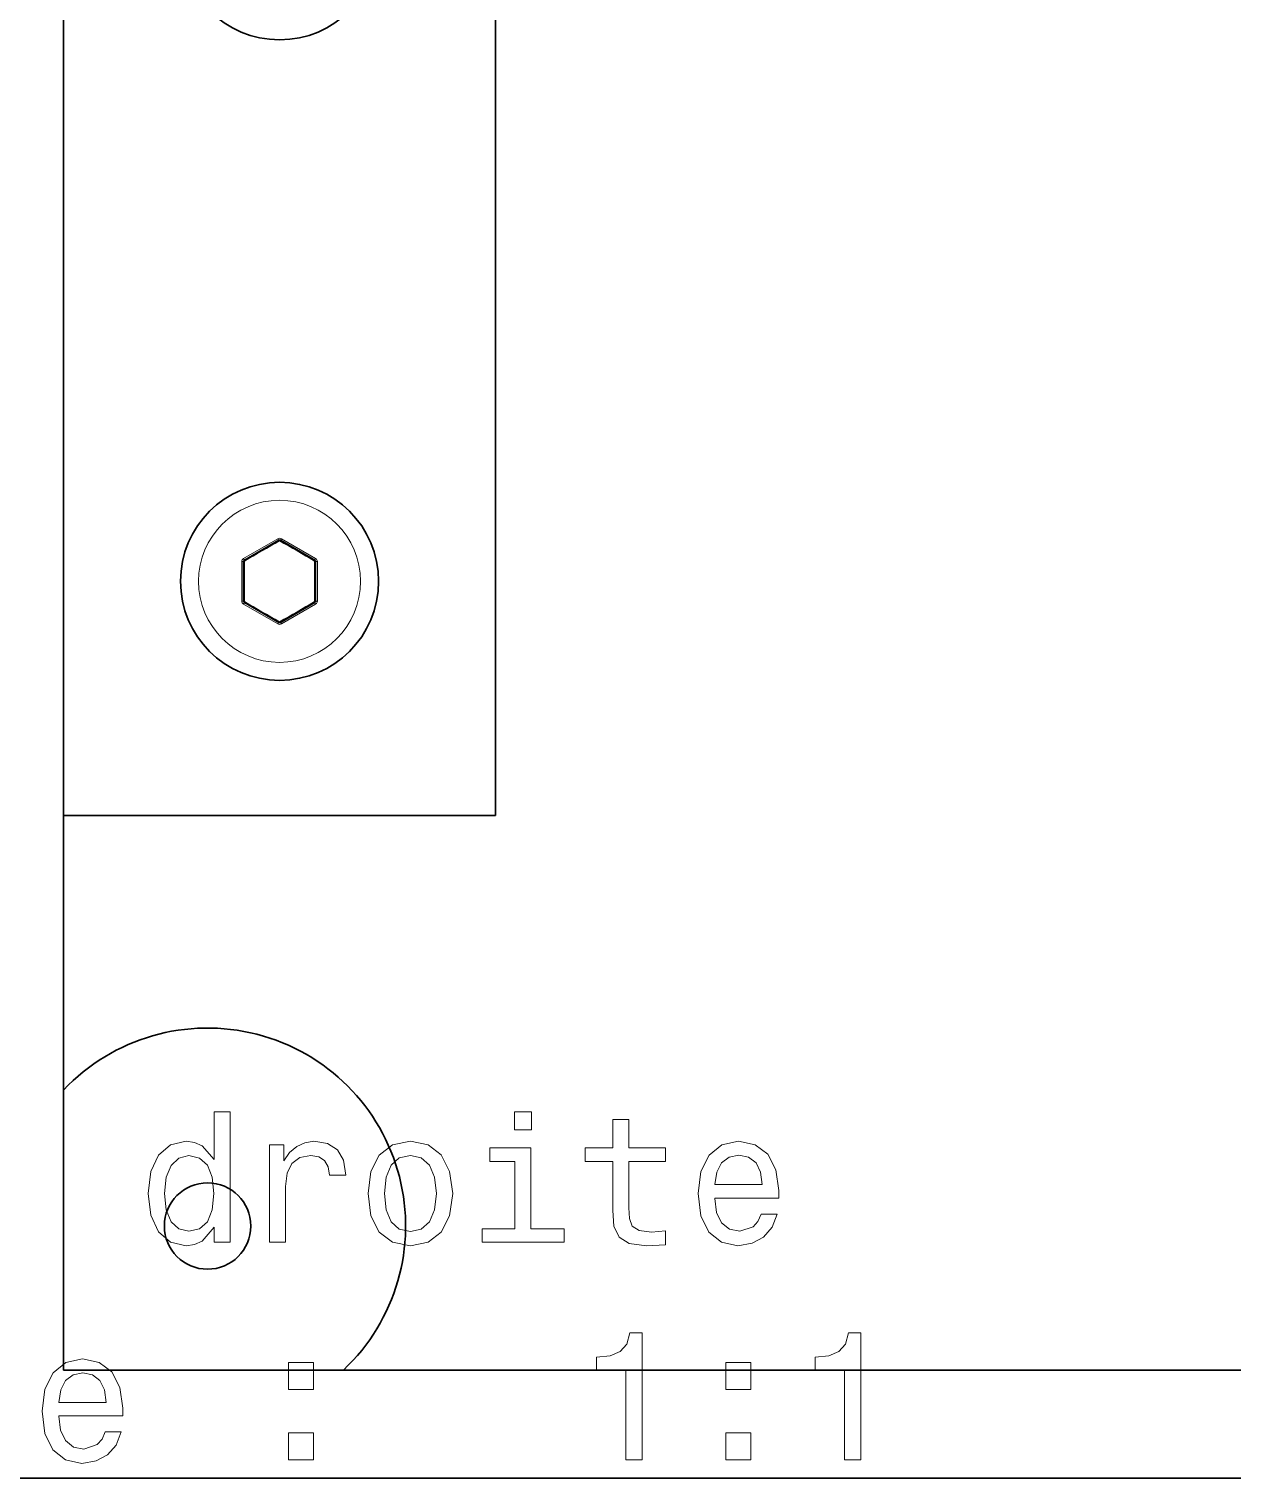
# Model space of a CAD drawing. Extents: x 146 to 1134, y 78 to 926.
# Drawn here: x 231.49 to 264.9, y 300.11 to 340.36 of the extents above; entities that cross this region are included whole.
import ezdxf

# ---------------------------------------------------------------- set-up
doc = ezdxf.new("R2010")
doc.units = 0

msp = doc.modelspace()

# ---------------------------------------------------------------- linework, layer by layer
at = {"color": 7, "lineweight": 35}
for p, q in [((232.45, 303.107), (232.45, 388.907)), ((232.45, 303.107), (295.304, 303.107)), ((241.95, 303.107), (285.804, 303.107)), ((229.449, 300.107), (298.304, 300.107))]:
    msp.add_line(p, q, dxfattribs=at)
at = {"color": 7, "lineweight": 35, "ltscale": 0.325}
for p, q in [((244.45, 349.306), (244.45, 336.306)), ((244.45, 331.514), (244.45, 318.514))]:
    msp.add_line(p, q, dxfattribs=at)
at = {"color": 7, "lineweight": 35, "ltscale": 0.119794}
msp.add_line((244.45, 336.306), (244.45, 331.514), dxfattribs=at)
at = {"color": 7, "lineweight": 13, "ltscale": 0.027424}
for p, q in [((238.4, 326.197), (237.45, 325.649)), ((239.45, 325.649), (238.5, 326.197)), ((237.4, 325.562), (237.4, 324.465)), ((239.5, 324.465), (239.5, 325.562)), ((237.45, 324.379), (238.4, 323.83)), ((238.5, 323.83), (239.45, 324.379))]:
    msp.add_line(p, q, dxfattribs=at)
at = {"color": 7, "lineweight": 35, "ltscale": 0.027425}
for p, q in [((238.425, 326.154), (237.475, 325.606)), ((239.425, 325.606), (238.475, 326.154)), ((237.475, 324.422), (238.425, 323.874)), ((238.475, 323.874), (239.425, 324.422))]:
    msp.add_line(p, q, dxfattribs=at)
at = {"color": 7, "lineweight": 13, "ltscale": 0.00125}
for p, q in [((238.4, 326.197), (238.425, 326.154)), ((238.5, 326.197), (238.475, 326.154)), ((237.45, 325.649), (237.475, 325.606)), ((239.45, 325.649), (239.425, 325.606)), ((237.4, 325.562), (237.45, 325.562)), ((239.5, 325.562), (239.45, 325.562)), ((237.4, 324.465), (237.45, 324.465)), ((237.45, 324.379), (237.475, 324.422)), ((239.45, 324.379), (239.425, 324.422)), ((239.5, 324.465), (239.45, 324.465)), ((238.4, 323.83), (238.425, 323.874)), ((238.5, 323.83), (238.475, 323.874))]:
    msp.add_line(p, q, dxfattribs=at)
at = {"color": 7, "lineweight": 35, "ltscale": 0.027424}
for p, q in [((237.45, 325.562), (237.45, 324.465)), ((239.45, 324.465), (239.45, 325.562))]:
    msp.add_line(p, q, dxfattribs=at)
at = {"color": 7, "lineweight": 13, "ltscale": 0.000750767}
for p, q in [((239.421, 325.545), (239.421, 325.575)), ((237.478, 324.483), (237.478, 324.453))]:
    msp.add_line(p, q, dxfattribs=at)
at = {"color": 7, "lineweight": 35, "ltscale": 0.3}
msp.add_line((232.45, 318.514), (244.45, 318.514), dxfattribs=at)
at = {"color": 7, "lineweight": 35, "ltscale": 0.043127}
msp.add_line((240.224, 303.107), (241.95, 303.107), dxfattribs=at)
at = {"color": 7, "lineweight": 13}
for points in [[(236.631, 307.076), (236.631, 306.657), (237.074, 306.657), (237.074, 310.278), (236.636, 310.278), (236.636, 308.952), (236.298, 309.335), (236.091, 309.426), (235.854, 309.461), (235.425, 309.36), (235.092, 309.078), (234.876, 308.624), (234.8, 308.014), (234.876, 307.404), (235.092, 306.945), (235.425, 306.657), (235.854, 306.561), (236.091, 306.597), (236.303, 306.688)], [(245.446, 310.278), (244.977, 310.278), (244.977, 309.774), (245.446, 309.774)], [(247.706, 308.896), (247.706, 307.54), (247.736, 307.101), (247.877, 306.798), (248.159, 306.622), (248.639, 306.561), (249.163, 306.587), (249.163, 306.97), (248.78, 306.94), (248.432, 306.98), (248.245, 307.106), (248.164, 307.318), (248.149, 307.615), (248.149, 308.896), (249.163, 308.896), (249.163, 309.275), (248.149, 309.275), (248.149, 310.066), (247.706, 310.066), (247.706, 309.275), (246.939, 309.275), (246.939, 308.896)], [(238.169, 306.657), (238.613, 306.657), (238.613, 308.206), (238.658, 308.579), (238.794, 308.846), (239.016, 309.007), (239.314, 309.063), (239.536, 309.028), (239.702, 308.927), (239.803, 308.755), (239.838, 308.523), (240.287, 308.523), (240.226, 308.932), (240.06, 309.224), (239.783, 309.401), (239.404, 309.461), (239.147, 309.421), (238.925, 309.32), (238.729, 309.149), (238.572, 308.917), (238.572, 309.365), (238.169, 309.365)], [(240.907, 308.009), (240.988, 307.394), (241.22, 306.94), (241.588, 306.657), (242.082, 306.561), (242.572, 306.657), (242.94, 306.935), (243.172, 307.388), (243.257, 308.009), (243.172, 308.624), (242.94, 309.083), (242.572, 309.36), (242.082, 309.461), (241.588, 309.36), (241.22, 309.078), (240.988, 308.624)], [(245.431, 307.03), (245.431, 309.275), (244.291, 309.275), (244.291, 308.896), (244.987, 308.896), (244.987, 307.03), (244.079, 307.03), (244.079, 306.657), (246.349, 306.657), (246.349, 307.03)], [(250.535, 307.883), (252.31, 307.883), (252.315, 308.09), (252.234, 308.669), (252.012, 309.103), (251.659, 309.365), (251.19, 309.461), (250.731, 309.36), (250.378, 309.078), (250.152, 308.619), (250.071, 308.014), (250.146, 307.394), (250.373, 306.94), (250.721, 306.657), (251.175, 306.561), (251.569, 306.627), (251.891, 306.798), (252.128, 307.071), (252.265, 307.434), (251.826, 307.434), (251.735, 307.232), (251.604, 307.081), (251.231, 306.96), (250.943, 307.015), (250.726, 307.192), (250.585, 307.479), (250.535, 307.868)], [(235.93, 309.063), (236.222, 308.992), (236.444, 308.796), (236.575, 308.468), (236.626, 308.014), (236.575, 307.555), (236.444, 307.227), (236.222, 307.025), (235.93, 306.96), (235.652, 307.025), (235.44, 307.227), (235.299, 307.56), (235.254, 308.014), (235.299, 308.463), (235.44, 308.79), (235.652, 308.992)], [(241.361, 308.014), (241.407, 308.468), (241.548, 308.796), (241.775, 308.997), (242.082, 309.068), (242.385, 308.997), (242.612, 308.801), (242.753, 308.468), (242.804, 308.014), (242.753, 307.555), (242.612, 307.222), (242.385, 307.02), (242.082, 306.955), (241.775, 307.02), (241.548, 307.222), (241.407, 307.555)], [(250.535, 308.256), (250.59, 308.604), (250.726, 308.861), (250.933, 309.017), (251.206, 309.073), (251.473, 309.017), (251.68, 308.861), (251.806, 308.604), (251.851, 308.256)], [(248.064, 300.61), (248.523, 300.61), (248.523, 304.136), (248.18, 304.136), (248.089, 303.828), (247.907, 303.621), (247.63, 303.5), (247.247, 303.46), (247.247, 303.102), (248.064, 303.102)], [(254.136, 300.61), (254.595, 300.61), (254.595, 304.136), (254.252, 304.136), (254.161, 303.828), (253.979, 303.621), (253.702, 303.5), (253.319, 303.46), (253.319, 303.102), (254.136, 303.102)], [(232.319, 301.836), (234.094, 301.836), (234.099, 302.043), (234.018, 302.623), (233.796, 303.056), (233.443, 303.319), (232.974, 303.414), (232.515, 303.314), (232.162, 303.031), (231.935, 302.572), (231.855, 301.967), (231.93, 301.347), (232.157, 300.893), (232.505, 300.61), (232.959, 300.515), (233.353, 300.58), (233.675, 300.752), (233.912, 301.024), (234.048, 301.387), (233.61, 301.387), (233.519, 301.185), (233.388, 301.034), (233.015, 300.913), (232.727, 300.968), (232.51, 301.145), (232.369, 301.432), (232.319, 301.821)], [(238.698, 302.567), (239.394, 302.567), (239.394, 303.319), (238.698, 303.319)], [(250.842, 302.567), (251.538, 302.567), (251.538, 303.319), (250.842, 303.319)], [(232.319, 302.209), (232.374, 302.557), (232.51, 302.814), (232.717, 302.971), (232.989, 303.026), (233.257, 302.971), (233.463, 302.814), (233.59, 302.557), (233.635, 302.209)], [(238.698, 300.61), (239.394, 300.61), (239.394, 301.362), (238.698, 301.362)], [(250.842, 300.61), (251.538, 300.61), (251.538, 301.362), (250.842, 301.362)]]:
    msp.add_lwpolyline(points, close=True, dxfattribs=at)
at = {"color": 7, "lineweight": 35}
for centre, radius in [((238.45, 342.806), 2.75), ((238.45, 325.014), 2.75), ((236.45, 307.107), 1.2)]:
    msp.add_circle(centre, radius, dxfattribs=at)
at = {"color": 7, "lineweight": 13}
msp.add_circle((238.45, 325.014), 2.25, dxfattribs=at)
for centre, radius, start, end in [((261.364, 285.325), 46.803, 119.3132, 120.6868), ((238.45, 326.111), 0.1, 60, 120), ((238.418, 326.122), 0.0333, 23.2811, 78.5588), ((215.266, 284.859), 47.342, 59.321, 60.6789), ((237.5, 325.562), 0.1, 120, 180), ((239.4, 325.562), 0.1, 0, 60), ((237.474, 325.541), 0.0333, 83.2811, 138.5588), ((237.505, 325.595), 0.0333, 161.4413, 216.7189), ((283.855, 325.015), 46.38, 179.3084, 180.6574), ((239.394, 325.595), 0.0333, 323.2811, 18.5588), ((193.044, 325.013), 46.38, 359.3084, 0.6574), ((237.5, 324.465), 0.1, 180, 240), ((237.505, 324.432), 0.0333, 143.2811, 198.5588), ((261.364, 364.703), 46.804, 239.3132, 240.6867), ((215.535, 364.703), 46.804, 299.3132, 300.6868), ((239.425, 324.487), 0.0333, 263.2811, 318.5588), ((239.4, 324.465), 0.1, 300, 360), ((238.45, 323.917), 0.1, 240, 300), ((238.481, 323.905), 0.0333, 203.281, 258.5588)]:
    msp.add_arc(centre, radius, start, end, dxfattribs=at)
at = {"color": 7, "lineweight": 35}
for centre, radius, start, end in [((238.45, 326.111), 0.05, 60, 120), ((237.5, 325.562), 0.05, 120, 180), ((239.4, 325.562), 0.05, 0, 60), ((237.5, 324.465), 0.05, 180, 240), ((239.4, 324.465), 0.05, 300, 360), ((238.45, 323.917), 0.05, 240, 300), ((236.45, 307.107), 5.5, 313.3418, 136.6582)]:
    msp.add_arc(centre, radius, start, end, dxfattribs=at)
at = {"color": 7, "lineweight": 13}
for centre, major_axis, start_param, end_param in [((238.45, 326.111), (0.025, 0.0433), 6.283185, 7.406149), ((239.4, 324.465), (0.025, -0.0433), 0, 1.122964), ((238.45, 323.917), (-0.025, -0.0433), 6.283185, 7.406149)]:
    msp.add_ellipse(centre, major_axis=major_axis, ratio=0.27735, start_param=start_param, end_param=end_param, dxfattribs=at)

doc.saveas('drawing.dxf')
